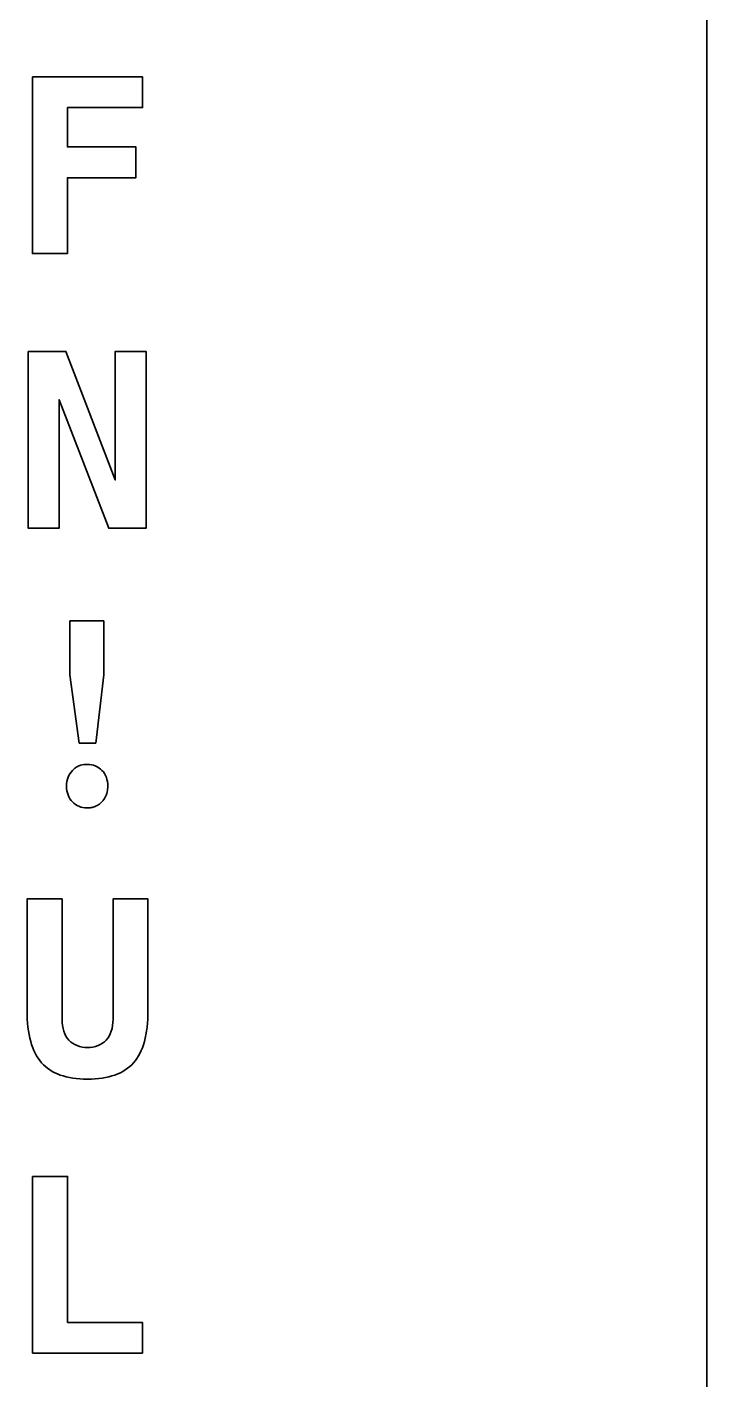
# Model space of a CAD drawing. Header units: inches. Extents: x 0 to 900, y -600 to 85.
# Drawn here: x 245.6 to 295, y -198.4 to -100 of the extents above; entities that cross this region are included whole.
import ezdxf

# ---------------------------------------------------------------- set-up
doc = ezdxf.new("R2010")
doc.units = ezdxf.units.IN
doc.header["$MEASUREMENT"] = 0
doc.layers.add('01_SNIJLIJNEN', color=7, linetype='Continuous')

msp = doc.modelspace()

# ---------------------------------------------------------------- linework, layer by layer
at = {"layer": '01_SNIJLIJNEN', "color": 5, "lineweight": 35, "true_color": 0x0000ff}
for points in [[(295, -5), (295, -295)], [(245.982, -103.63), (253.992, -103.63), (253.992, -105.869), (248.523, -105.869), (248.523, -108.728), (253.501, -108.728), (253.501, -110.968), (248.523, -110.968), (248.523, -116.488), (245.982, -116.488), (245.982, -103.63)], [(245.685, -123.6), (248.415, -123.6), (251.998, -132.945), (251.998, -123.6), (254.237, -123.6), (254.237, -136.459), (251.524, -136.459), (247.924, -127.114), (247.924, -136.459), (245.685, -136.459), (245.685, -123.6)], [(248.712, -147.123), (248.712, -143.196), (251.167, -143.196), (251.167, -147.123), (250.581, -152.084), (249.384, -152.084), (248.712, -147.123)], [(245.999, -183.598), (248.54, -183.598), (248.54, -194.217), (253.975, -194.217), (253.975, -196.457), (245.999, -196.457), (245.999, -183.598)]]:
    msp.add_lwpolyline(points, dxfattribs=at)
for points, knots in [([(249.961, -156.804), (249.742, -156.804), (249.543, -156.764), (249.362, -156.683), (249.181, -156.603), (249.025, -156.497), (248.893, -156.365), (248.605, -156.078), (248.462, -155.693), (248.462, -155.211), (248.462, -154.74), (248.605, -154.364), (248.893, -154.082), (248.956, -154.019), (248.996, -153.98), (249.013, -153.966), (249.031, -153.952), (249.051, -153.933), (249.074, -153.91), (249.096, -153.893), (249.125, -153.873), (249.16, -153.85), (249.194, -153.827), (249.231, -153.807), (249.272, -153.79), (249.283, -153.784), (249.313, -153.771), (249.362, -153.751), (249.411, -153.731), (249.453, -153.715), (249.487, -153.703), (249.487, -153.703), (249.711, -153.652), (249.711, -153.652), (249.745, -153.646), (249.787, -153.642), (249.836, -153.639), (249.885, -153.636), (249.932, -153.635), (249.978, -153.635), (250.173, -153.635), (250.364, -153.672), (250.551, -153.747), (250.737, -153.821), (250.9, -153.93), (251.037, -154.074), (251.181, -154.217), (251.287, -154.385), (251.356, -154.578), (251.425, -154.77), (251.459, -154.984), (251.459, -155.219), (251.459, -155.357), (251.445, -155.498), (251.416, -155.641), (251.405, -155.716), (251.389, -155.779), (251.369, -155.831), (251.349, -155.883), (251.316, -155.949), (251.27, -156.029), (251.235, -156.092), (251.204, -156.144), (251.175, -156.184), (251.146, -156.224), (251.098, -156.281), (251.029, -156.356), (250.948, -156.442), (250.872, -156.51), (250.8, -156.559), (250.729, -156.607), (250.644, -156.652), (250.546, -156.692), (250.449, -156.738), (250.351, -156.768), (250.254, -156.783), (250.156, -156.797), (250.058, -156.804), (249.961, -156.804)], [0, 0, 0, 0, 1, 1, 1, 2, 2, 2, 3, 3, 3, 4, 4, 4, 5, 5, 5, 6, 6, 6, 7, 7, 7, 8, 8, 8, 9, 9, 9, 10, 10, 10, 11, 11, 11, 12, 12, 12, 13, 13, 13, 14, 14, 14, 15, 15, 15, 16, 16, 16, 17, 17, 17, 18, 18, 18, 19, 19, 19, 20, 20, 20, 21, 21, 21, 22, 22, 22, 23, 23, 23, 24, 24, 24, 25, 25, 25, 26, 26, 26, 26]), ([(249.987, -176.525), (248.454, -176.525), (247.34, -176.129), (246.645, -175.336), (245.945, -174.538), (245.595, -173.269), (245.595, -171.529), (245.595, -171.529), (245.595, -163.416), (245.595, -163.416), (245.595, -163.416), (248.135, -163.416), (248.135, -163.416), (248.135, -163.416), (248.135, -172.167), (248.135, -172.167), (248.135, -172.494), (248.178, -172.786), (248.265, -173.041), (248.351, -173.296), (248.471, -173.51), (248.626, -173.683), (248.793, -173.867), (248.992, -174.003), (249.225, -174.092), (249.457, -174.181), (249.711, -174.225), (249.987, -174.225), (250.263, -174.225), (250.517, -174.181), (250.749, -174.092), (250.982, -174.003), (251.181, -173.867), (251.348, -173.683), (251.503, -173.51), (251.624, -173.296), (251.71, -173.041), (251.796, -172.786), (251.839, -172.494), (251.839, -172.167), (251.839, -172.167), (251.839, -163.416), (251.839, -163.416), (251.839, -163.416), (254.38, -163.416), (254.38, -163.416), (254.38, -163.416), (254.38, -171.529), (254.38, -171.529), (254.38, -173.281), (254.032, -174.55), (253.337, -175.336), (252.637, -176.129), (251.52, -176.525), (249.987, -176.525)], [0, 0, 0, 0, 1, 1, 1, 2, 2, 2, 3, 3, 3, 4, 4, 4, 5, 5, 5, 6, 6, 6, 7, 7, 7, 8, 8, 8, 9, 9, 9, 10, 10, 10, 11, 11, 11, 12, 12, 12, 13, 13, 13, 14, 14, 14, 15, 15, 15, 16, 16, 16, 17, 17, 17, 18, 18, 18, 18])]:
    msp.add_open_spline(points, degree=3, knots=knots, dxfattribs=at)

doc.saveas('drawing.dxf')
